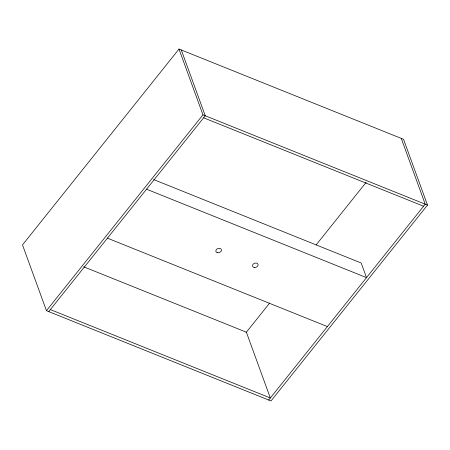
<?xml version="1.0" encoding="UTF-8"?>
<svg xmlns="http://www.w3.org/2000/svg" width="450" height="450" viewBox="0 0 450 450"><rect width="100%" height="100%" fill="white"/><g stroke="black" fill="none" stroke-linecap="round" stroke-linejoin="round"><path stroke-width="0.67" d="M179.01 49.044L22.5 244.896L46.446 310.686L270.99 400.956L427.5 205.104L403.554 139.314L179.01 49.044L202.956 114.834L427.5 205.104M46.446 310.686L202.956 114.834M48.735 311.608L205.245 115.757L181.299 49.967M246.071 332.595L269.741 302.974M316.215 244.822L366.193 182.278M268.701 400.033L425.211 204.182L401.265 138.392M203.614 117.799L423.579 206.224M153.596 179.55L361.198 263.008L366.519 277.627L146.554 189.203M107.426 238.162L327.392 326.588M83.689 266.799L246.386 332.201L270.332 397.991L50.366 309.572M254.323 267.474A2.891 2.137 -20 0 0 258.075 264.471A2.891 2.137 -20 0 0 253.513 263.846A2.891 2.137 -20 0 0 254.323 267.474M217.389 252.686A2.891 2.137 -20 0 0 221.451 249.958A2.891 2.137 -20 0 0 217.091 248.934A2.891 2.137 -20 0 0 217.389 252.686"/></g></svg>
